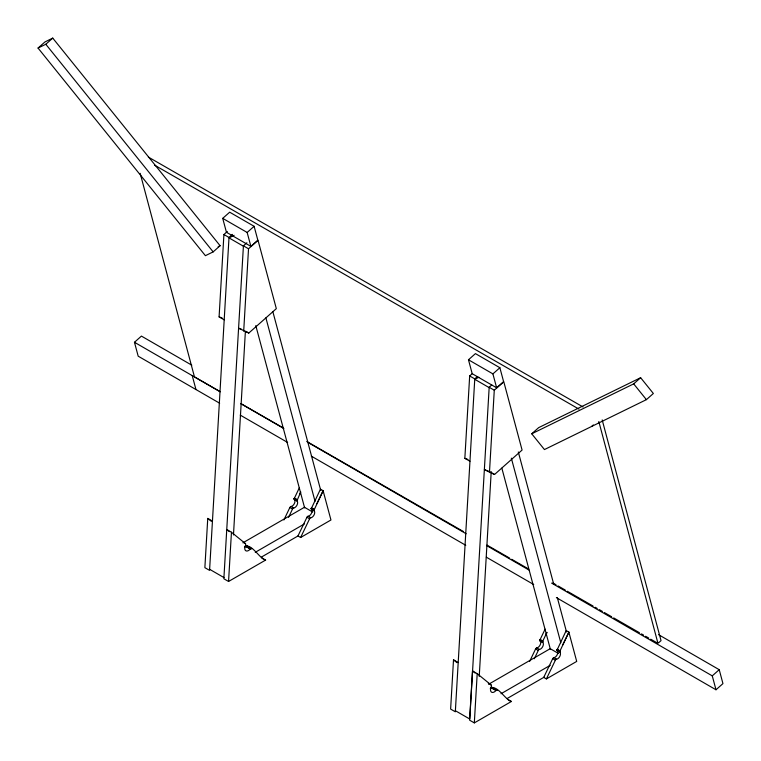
<?xml version="1.0" encoding="UTF-8"?>
<svg xmlns="http://www.w3.org/2000/svg" width="761" height="761" viewBox="0 0 761 761"><rect width="100%" height="100%" fill="white"/><g stroke="black" fill="none" stroke-linecap="round" stroke-linejoin="round"><path stroke-width="1.14" d="M299.368 487.715L294.203 498.664L294.307 499.454L297.037 501.042A4.024 2.321 -60 0 1 297.037 505.038A4.024 2.321 -60 0 1 293.689 508.006A1.408 0.809 -60 0 0 292.519 509.042L288.524 517.356M294.203 499.168L296.914 500.9L300.747 491.91L299.786 493.899M311.268 508.69L320.448 489.161L323.102 490.693L330.949 519.991L300.624 537.504L297.97 535.972L306.949 517.261A1.408 0.809 -60 0 1 308.119 516.234A4.024 2.321 -60 0 0 311.468 513.266A4.024 2.321 -60 0 0 311.468 509.271L311.268 508.69L314.122 510.802A4.024 2.321 -60 0 1 314.122 514.797A4.024 2.321 -60 0 1 310.773 517.765A1.408 0.809 -60 0 0 309.603 518.802L300.624 537.504M323.102 490.693L313.922 510.346M540.12 640.952L540.139 639.535L545.123 629.138M545.551 635.321L546.988 632.362L542.783 641.085L542.793 642.465A4.024 2.321 -60 0 1 542.793 646.46A4.024 2.321 -60 0 1 539.444 649.428A1.408 0.809 -60 0 0 538.274 650.465L534.289 658.779M557.023 650.113L566.203 630.584L568.857 632.115L576.705 661.414L546.379 678.926L543.725 677.395L552.705 658.684A1.408 0.809 -60 0 1 553.875 657.656A4.024 2.321 -60 0 0 557.223 654.688A4.024 2.321 -60 0 0 557.223 650.693L557.023 650.113L559.877 652.225A4.024 2.321 -60 0 1 559.877 656.22A4.024 2.321 -60 0 1 556.529 659.188A1.408 0.809 -60 0 0 555.359 660.215L546.379 678.926M559.677 651.644L568.857 632.115M224.191 319.839L219.092 316.89L223.915 234.521L227.377 231.458M212.452 521.123L207.753 518.412L204.871 567.658L209.57 570.37L229.013 237.47L232.476 234.398M246.878 242.769L243.425 245.841L223.858 578.76L228.557 581.471L265.637 560.067C260.481 559.62 251.549 543.335 245.413 546.446A5.365 3.092 -60 0 1 244.481 547.378M228.557 581.471L231.449 532.224L226.74 529.513L229.356 531.644M243.701 331.149L248.524 248.78L258.036 240.343L276.329 308.643L248.79 333.061L238.602 328.21L241.656 329.351M233.465 534.973L245.384 331.396M469.946 461.261L464.847 458.312L469.67 375.944L472.267 373.641M458.208 662.546L453.508 659.835L450.626 709.081L455.325 711.792L474.769 378.892L477.366 376.59M497.428 690.113L495.887 690.627A5.365 3.092 -60 0 1 491.378 692.044A5.365 3.092 -60 0 1 491.206 686.822A1.874 1.084 -60 0 0 491.14 684.995L477.204 673.647L472.495 670.936L469.613 720.182L474.322 722.893L511.402 701.49C505.504 700.025 498.036 685.632 491.168 687.868A5.365 3.092 -60 0 1 490.236 688.8M491.768 384.961L489.18 387.263L469.756 719.021L455.344 710.707M474.322 722.893L477.204 673.647M489.456 472.571L494.279 390.203L503.792 381.765L522.084 450.065L494.545 474.484L484.357 469.632L488.429 471.154M479.23 676.396L491.216 471.639M283.882 519.982L289.865 507.511A1.408 0.809 -60 0 1 291.035 506.474A4.024 2.321 -60 0 0 294.383 503.506A4.024 2.321 -60 0 0 294.383 499.511L294.317 499.473M529.637 661.404L535.62 648.924A1.408 0.809 -60 0 1 536.79 647.896A4.024 2.321 -60 0 0 540.139 644.928A4.024 2.321 -60 0 0 540.139 640.933M316.88 503.658L323.14 490.826M562.636 645.081L568.895 632.248M245.423 546.493L250.388 548.928L251.672 548.691M491.178 687.915L496.02 690.446M591.63 426.464L593.342 424.942M658.741 642.684L661.033 640.629L602.189 419.91M38.05 48.057L45.004 41.903L52.747 38.107L220.1 245.717L213.156 251.881L205.403 255.677L38.05 48.057L45.803 44.262L52.747 38.107M222.716 218.359L229.679 212.195L254.117 226.302L257.846 240.219L250.883 246.383L226.445 232.276L222.716 218.359L247.154 232.466L250.883 246.383M247.154 232.466L254.117 226.302M219.653 403.216L138.188 356.186L134.459 342.269L141.422 336.096L191.801 365.185M468.472 359.782L475.435 353.618L499.872 367.725L503.601 381.642L496.638 387.806L472.2 373.699L468.472 359.782L492.909 373.889L496.638 387.806M492.909 373.889L499.872 367.725M531.73 433.789L538.683 427.625L640.638 377.713L653.357 393.485L646.403 399.649L544.448 449.561L531.73 433.789L633.685 383.867L640.638 377.713M719.221 669.69L722.95 683.606L715.996 689.77L712.267 675.863L719.221 669.69L658.56 634.664M250.388 548.928L250.122 549.204A5.365 3.092 -60 0 1 245.622 550.622A5.365 3.092 -60 0 1 245.451 545.399A1.874 1.084 -60 0 0 245.384 543.573L231.449 532.224M242.902 542.812L304.457 507.273L312.695 512.02M255.258 552.315L304.505 523.882M261.413 557.081L298.35 535.754M488.657 684.234L550.213 648.695L558.45 653.442M501.014 693.737L550.26 665.304M507.168 698.503L544.105 677.176M234.122 235.33L228.994 237.879L243.396 246.203M478.859 377.266L474.75 379.301L489.152 387.615M218.169 246.669L220.1 245.717M246.783 545.903L248.742 547.416M219.092 316.89L222.155 318.041M464.847 458.312L467.91 459.463M148.366 157.08L583.031 406.964M154.569 165.147L578.94 409.104M220.214 391.706L194.464 376.904L140.176 173.337M240.809 403.549L283.044 427.834M306.731 441.447L463.297 531.454M486.983 545.076L509.642 558.098M511.706 559.287L528.191 568.762M552.905 582.964L555.996 584.743M558.06 585.932L565.271 590.07M567.326 591.259L593.076 606.06M595.14 607.249L597.195 608.429M599.259 609.618L602.351 611.387M604.405 612.576L611.616 616.724M613.68 617.903L639.43 632.705M641.485 633.894L643.549 635.074M645.613 636.263L648.695 638.032M650.76 639.221L656.943 642.769M469.67 375.944L474.769 378.892M489.18 387.263L494.279 390.203M223.915 234.521L229.013 237.47M243.425 245.841L248.524 248.78M490.474 472.124L494.545 474.484M245.736 331.292L248.79 333.061M134.459 342.269L220.043 391.677M240.638 403.568L283.891 428.538M307.577 442.217L466.151 533.765M486.745 545.656L528.971 570.037M551.62 583.116L712.267 675.863M240.248 415.106L287.62 442.455M311.306 456.124L465.761 545.304M486.355 557.195L533.727 584.543M556.377 597.623L715.996 689.77M557.214 649.314L559.868 650.845M540.129 639.554L542.783 641.085M557.166 649.428L559.82 650.959M540.072 639.668L542.679 641.342M557.109 649.571L559.763 651.102M294.374 498.132L297.028 499.663M311.458 507.891L314.112 509.423M539.987 639.953L542.641 641.485M557.071 649.713L559.725 651.245M294.317 498.255L296.971 499.787M311.401 508.006L314.008 509.68M539.958 640.087L542.612 641.618M557.042 649.846L559.687 651.511M294.269 498.388L296.923 499.92M311.316 508.291L313.97 509.822M539.939 640.22L542.593 641.751M294.231 498.531L296.885 500.063M311.287 508.424L313.941 509.956M539.939 640.353L542.593 642.008M557.023 650.236L559.696 651.882M294.203 498.664L296.857 500.196M311.268 508.557L313.922 510.089M539.958 640.591L542.631 642.227M557.062 650.455L559.754 652.082M294.184 498.797L296.838 500.462M540.015 640.791L542.717 642.408M557.204 650.712L559.801 652.167M294.184 499.054L296.838 500.586M311.287 508.928L313.96 510.564M311.344 509.128L314.046 510.745M553.875 657.656L556.529 659.188M536.79 647.896L539.444 649.428M291.035 506.474L293.689 508.006M308.119 516.234L310.773 517.765M535.62 648.924L538.274 650.465M552.705 658.684L555.359 660.215M306.949 517.261L309.603 518.802M289.865 507.511L292.519 509.042M488.324 683.368L491.14 684.995M243.51 542.488L245.384 543.573M492.158 687.316L496.857 690.027M491.882 687.392L496.724 690.056M246.535 545.875L251.358 548.595M491.739 687.459L496.438 690.17M246.26 545.922L251.101 548.605M491.587 687.544L496.296 690.256M246.117 545.97L250.826 548.691M491.444 687.64L496.143 690.351M245.974 546.037L250.683 548.748M245.832 546.122L250.531 548.833M507.635 699.311L511.402 701.49M261.879 557.889L265.637 560.067M209.589 569.285L224 577.599M472.495 670.936L475.111 673.057M453.508 659.835L456.99 662.669M207.753 518.412L211.235 521.247M633.685 383.867L646.403 399.649M45.803 44.262L213.156 251.881M598.812 421.499L657.97 643.368M518.308 451.977L553.628 583.839M557.318 597.594L566.536 631.991M511.344 458.151L560.8 642.75M501.851 468.177L550.393 649.333M272.857 311.706L320.781 490.569M265.893 317.87L315.044 501.328M255.791 325.603L304.638 507.91M192.238 375.63L195.967 389.546"/></g></svg>
